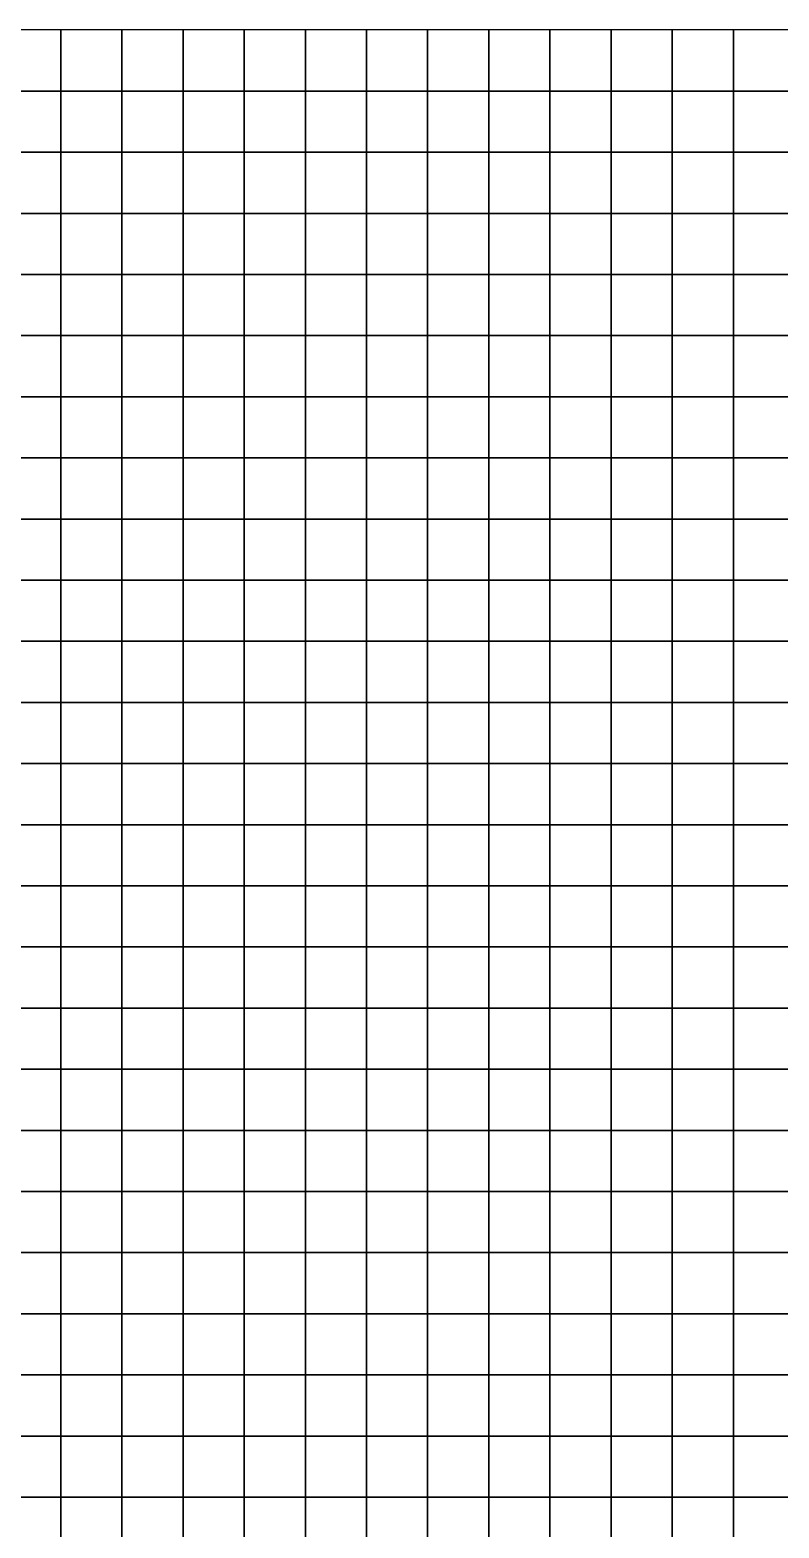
# Model space of a CAD drawing. Extents: x -32000 to 32000, y -32000 to 32000.
# Drawn here: x 16317 to 24158, y 16317 to 32000 of the extents above; entities that cross this region are included whole.
import ezdxf

# ---------------------------------------------------------------- set-up
doc = ezdxf.new("R2010")
doc.units = 0

msp = doc.modelspace()

# ---------------------------------------------------------------- linework, layer by layer
at = {"color": 1}
for points in [[(16000, 31359.9961, 329.2368), (16640, 31359.9961, 428.1559), (16640, 32000), (16000, 32000)], [(16640, 31359.9961, 428.1559), (17280, 31359.9961, 550.98), (17280, 32000), (16640, 32000)], [(17280, 31359.9961, 550.98), (17920, 31359.9961, 572.9099), (17920, 32000), (17280, 32000)], [(17920, 31359.9961, 572.9099), (18559.9961, 31359.9961, 537.6617), (18559.9961, 32000), (17920, 32000)], [(18559.9961, 31359.9961, 537.6617), (19199.9961, 31359.9961, 593.9008), (19199.9961, 32000), (18559.9961, 32000)], [(19199.9961, 31359.9961, 593.9008), (19840, 31359.9961, 754.4276), (19840, 32000), (19199.9961, 32000)], [(19840, 31359.9961, 754.4276), (20480, 31359.9961, 1032.9124), (20480, 32000), (19840, 32000)], [(20480, 31359.9961, 1032.9124), (21120, 31359.9961, 1198.2081), (21120, 32000), (20480, 32000)], [(21120, 31359.9961, 1198.2081), (21760, 31359.9961, 1195.7729), (21760, 32000), (21120, 32000)], [(21760, 31359.9961, 1195.7729), (22399.9961, 31359.9961, 1036.7102), (22399.9961, 32000), (21760, 32000)], [(22399.9961, 31359.9961, 1036.7102), (23039.9961, 31359.9961, 975.7667), (23039.9961, 32000), (22399.9961, 32000)], [(23039.9961, 31359.9961, 975.7667), (23680, 31359.9961, 960.5004), (23680, 32000), (23039.9961, 32000)], [(23680, 31359.9961, 960.5004), (24320, 31359.9961, 947.1204), (24320, 32000), (23680, 32000)], [(16000, 30719.9961, 295.33), (16640, 30719.9961, 327.359), (16640, 31359.9961, 428.1559), (16000, 31359.9961, 329.2368)], [(16640, 30719.9961, 327.359), (17280, 30719.9961, 347.8586), (17280, 31359.9961, 550.98), (16640, 31359.9961, 428.1559)], [(17280, 30719.9961, 347.8586), (17920, 30719.9961, 311.01), (17920, 31359.9961, 572.9099), (17280, 31359.9961, 550.98)], [(17920, 30719.9961, 311.01), (18559.9961, 30719.9961, 317.1806), (18559.9961, 31359.9961, 537.6617), (17920, 31359.9961, 572.9099)], [(18559.9961, 30719.9961, 317.1806), (19199.9961, 30719.9961, 370.9076), (19199.9961, 31359.9961, 593.9008), (18559.9961, 31359.9961, 537.6617)], [(19199.9961, 30719.9961, 370.9076), (19840, 30719.9961, 496.1371), (19840, 31359.9961, 754.4276), (19199.9961, 31359.9961, 593.9008)], [(19840, 30719.9961, 496.1371), (20480, 30719.9961, 656.6745), (20480, 31359.9961, 1032.9124), (19840, 31359.9961, 754.4276)], [(20480, 30719.9961, 656.6745), (21120, 30719.9961, 641.6082), (21120, 31359.9961, 1198.2081), (20480, 31359.9961, 1032.9124)], [(21120, 30719.9961, 641.6082), (21760, 30719.9961, 760.5674), (21760, 31359.9961, 1195.7729), (21120, 31359.9961, 1198.2081)], [(21760, 30719.9961, 760.5674), (22399.9961, 30719.9961, 907.0708), (22399.9961, 31359.9961, 1036.7102), (21760, 31359.9961, 1195.7729)], [(22399.9961, 30719.9961, 907.0708), (23039.9961, 30719.9961, 990.1343), (23039.9961, 31359.9961, 975.7667), (22399.9961, 31359.9961, 1036.7102)], [(23039.9961, 30719.9961, 990.1343), (23680, 30719.9961, 902.0387), (23680, 31359.9961, 960.5004), (23039.9961, 31359.9961, 975.7667)], [(23680, 30719.9961, 902.0387), (24320, 30719.9961, 789.699), (24320, 31359.9961, 947.1204), (23680, 31359.9961, 960.5004)], [(16000, 30079.9961, 298.53), (16640, 30079.9961, 299.8554), (16640, 30719.9961, 327.359), (16000, 30719.9961, 295.33)], [(16640, 30079.9961, 299.8554), (17280, 30079.9961, 303.0555), (17280, 30719.9961, 347.8586), (16640, 30719.9961, 327.359)], [(17280, 30079.9961, 303.0555), (17920, 30079.9961, 306.2555), (17920, 30719.9961, 311.01), (17280, 30719.9961, 347.8586)], [(17920, 30079.9961, 306.2555), (18559.9961, 30079.9961, 309.4555), (18559.9961, 30719.9961, 317.1806), (17920, 30719.9961, 311.01)], [(18559.9961, 30079.9961, 309.4555), (19199.9961, 30079.9961, 312.6555), (19199.9961, 30719.9961, 370.9076), (18559.9961, 30719.9961, 317.1806)], [(19199.9961, 30079.9961, 312.6555), (19840, 30079.9961, 331.1802), (19840, 30719.9961, 496.1371), (19199.9961, 30719.9961, 370.9076)], [(19840, 30079.9961, 331.1802), (20480, 30079.9961, 378.4145), (20480, 30719.9961, 656.6745), (19840, 30719.9961, 496.1371)], [(20480, 30079.9961, 378.4145), (21120, 30079.9961, 335.6907), (21120, 30719.9961, 641.6082), (20480, 30719.9961, 656.6745)], [(21120, 30079.9961, 335.6907), (21760, 30079.9961, 383.1532), (21760, 30719.9961, 760.5674), (21120, 30719.9961, 641.6082)], [(21760, 30079.9961, 383.1532), (22399.9961, 30079.9961, 653.6309), (22399.9961, 30719.9961, 907.0708), (21760, 30719.9961, 760.5674)], [(22399.9961, 30079.9961, 653.6309), (23039.9961, 30079.9961, 896.2266), (23039.9961, 30719.9961, 990.1343), (22399.9961, 30719.9961, 907.0708)], [(23039.9961, 30079.9961, 896.2266), (23680, 30079.9961, 829.106), (23680, 30719.9961, 902.0387), (23039.9961, 30719.9961, 990.1343)], [(23680, 30079.9961, 829.106), (24320, 30079.9961, 786.499), (24320, 30719.9961, 789.699), (23680, 30719.9961, 902.0387)], [(16000, 29440, 301.73), (16640, 29440, 303.0555), (16640, 30079.9961, 299.8554), (16000, 30079.9961, 298.53)], [(16640, 29440, 303.0555), (17280, 29440, 304.3809), (17280, 30079.9961, 303.0555), (16640, 30079.9961, 299.8554)], [(17280, 29440, 304.3809), (17920, 29440, 307.5809), (17920, 30079.9961, 306.2555), (17280, 30079.9961, 303.0555)], [(17920, 29440, 307.5809), (18559.9961, 29440, 310.7809), (18559.9961, 30079.9961, 309.4555), (17920, 30079.9961, 306.2555)], [(18559.9961, 29440, 310.7809), (19199.9961, 29440, 313.981), (19199.9961, 30079.9961, 312.6555), (18559.9961, 30079.9961, 309.4555)], [(19199.9961, 29440, 313.981), (19840, 29440, 317.181), (19840, 30079.9961, 331.1802), (19199.9961, 30079.9961, 312.6555)], [(19840, 29440, 317.181), (20480, 29440, 320.381), (20480, 30079.9961, 378.4145), (19840, 30079.9961, 331.1802)], [(20480, 29440, 320.381), (21120, 29440, 323.581), (21120, 30079.9961, 335.6907), (20480, 30079.9961, 378.4145)], [(21120, 29440, 323.581), (21760, 29440, 326.781), (21760, 30079.9961, 383.1532), (21120, 30079.9961, 335.6907)], [(21760, 29440, 326.781), (22399.9961, 29440, 406.6846), (22399.9961, 30079.9961, 653.6309), (21760, 30079.9961, 383.1532)], [(22399.9961, 29440, 406.6846), (23039.9961, 29440, 694.7035), (23039.9961, 30079.9961, 896.2266), (22399.9961, 30079.9961, 653.6309)], [(23039.9961, 29440, 694.7035), (23680, 29440, 781.9735), (23680, 30079.9961, 829.106), (23039.9961, 30079.9961, 896.2266)], [(23680, 29440, 781.9735), (24320, 29440, 798.9327), (24320, 30079.9961, 786.499), (23680, 30079.9961, 829.106)], [(16000, 28800, 304.93), (16640, 28800, 306.2555), (16640, 29440, 303.0555), (16000, 29440, 301.73)], [(16640, 28800, 306.2555), (17280, 28800, 307.5809), (17280, 29440, 304.3809), (16640, 29440, 303.0555)], [(17280, 28800, 307.5809), (17920, 28800, 308.9064), (17920, 29440, 307.5809), (17280, 29440, 304.3809)], [(17920, 28800, 308.9064), (18559.9961, 28800, 312.1064), (18559.9961, 29440, 310.7809), (17920, 29440, 307.5809)], [(18559.9961, 28800, 312.1064), (19199.9961, 28800, 315.3064), (19199.9961, 29440, 313.981), (18559.9961, 29440, 310.7809)], [(19199.9961, 28800, 315.3064), (19840, 28800, 318.5064), (19840, 29440, 317.181), (19199.9961, 29440, 313.981)], [(19840, 28800, 318.5064), (20480, 28800, 321.7065), (20480, 29440, 320.381), (19840, 29440, 317.181)], [(20480, 28800, 321.7065), (21120, 28800, 324.9064), (21120, 29440, 323.581), (20480, 29440, 320.381)], [(21120, 28800, 324.9064), (21760, 28800, 328.1065), (21760, 29440, 326.781), (21120, 29440, 323.581)], [(21760, 28800, 328.1065), (22399.9961, 28800, 331.3065), (22399.9961, 29440, 406.6846), (21760, 29440, 326.781)], [(22399.9961, 28800, 331.3065), (23039.9961, 28800, 454.46), (23039.9961, 29440, 694.7035), (22399.9961, 29440, 406.6846)], [(23039.9961, 28800, 454.46), (23680, 28800, 666.9849), (23680, 29440, 781.9735), (23039.9961, 29440, 694.7035)], [(23680, 28800, 666.9849), (24320, 28800, 906.2635), (24320, 29440, 798.9327), (23680, 29440, 781.9735)], [(16000, 28160, 308.13), (16640, 28160, 309.4555), (16640, 28800, 306.2555), (16000, 28800, 304.93)], [(16640, 28160, 309.4555), (17280, 28160, 310.7809), (17280, 28800, 307.5809), (16640, 28800, 306.2555)], [(17280, 28160, 310.7809), (17920, 28160, 312.1064), (17920, 28800, 308.9064), (17280, 28800, 307.5809)], [(17920, 28160, 312.1064), (18559.9961, 28160, 313.4319), (18559.9961, 28800, 312.1064), (17920, 28800, 308.9064)], [(18559.9961, 28160, 313.4319), (19199.9961, 28160, 316.6319), (19199.9961, 28800, 315.3064), (18559.9961, 28800, 312.1064)], [(19199.9961, 28160, 316.6319), (19840, 28160, 319.8319), (19840, 28800, 318.5064), (19199.9961, 28800, 315.3064)], [(19840, 28160, 319.8319), (20480, 28160, 323.0319), (20480, 28800, 321.7065), (19840, 28800, 318.5064)], [(20480, 28160, 323.0319), (21120, 28160, 326.2319), (21120, 28800, 324.9064), (20480, 28800, 321.7065)], [(21120, 28160, 326.2319), (21760, 28160, 329.4319), (21760, 28800, 328.1065), (21120, 28800, 324.9064)], [(21760, 28160, 329.4319), (22399.9961, 28160, 332.632), (22399.9961, 28800, 331.3065), (21760, 28800, 328.1065)], [(22399.9961, 28160, 332.632), (23039.9961, 28160, 335.8319), (23039.9961, 28800, 454.46), (22399.9961, 28800, 331.3065)], [(23039.9961, 28160, 335.8319), (23680, 28160, 460.3534), (23680, 28800, 666.9849), (23039.9961, 28800, 454.46)], [(23680, 28160, 460.3534), (24320, 28160, 804.7894), (24320, 28800, 906.2635), (23680, 28800, 666.9849)], [(16000, 27520, 311.33), (16640, 27520, 312.6555), (16640, 28160, 309.4555), (16000, 28160, 308.13)], [(16640, 27520, 312.6555), (17280, 27520, 313.981), (17280, 28160, 310.7809), (16640, 28160, 309.4555)], [(17280, 27520, 313.981), (17920, 27520, 315.3064), (17920, 28160, 312.1064), (17280, 28160, 310.7809)], [(17920, 27520, 315.3064), (18559.9961, 27520, 316.6319), (18559.9961, 28160, 313.4319), (17920, 28160, 312.1064)], [(18559.9961, 27520, 316.6319), (19199.9961, 27520, 317.9574), (19199.9961, 28160, 316.6319), (18559.9961, 28160, 313.4319)], [(19199.9961, 27520, 317.9574), (19840, 27520, 321.1573), (19840, 28160, 319.8319), (19199.9961, 28160, 316.6319)], [(19840, 27520, 321.1573), (20480, 27520, 324.3574), (20480, 28160, 323.0319), (19840, 28160, 319.8319)], [(20480, 27520, 324.3574), (21120, 27520, 327.5574), (21120, 28160, 326.2319), (20480, 28160, 323.0319)], [(21120, 27520, 327.5574), (21760, 27520, 330.7574), (21760, 28160, 329.4319), (21120, 28160, 326.2319)], [(21760, 27520, 330.7574), (22399.9961, 27520, 333.9574), (22399.9961, 28160, 332.632), (21760, 28160, 329.4319)], [(22399.9961, 27520, 333.9574), (23039.9961, 27520, 337.1574), (23039.9961, 28160, 335.8319), (22399.9961, 28160, 332.632)], [(23039.9961, 27520, 337.1574), (23680, 27520, 340.3575), (23680, 28160, 460.3534), (23039.9961, 28160, 335.8319)], [(23680, 27520, 340.3575), (24320, 27520, 511.4593), (24320, 28160, 804.7894), (23680, 28160, 460.3534)], [(16000, 26879.9961, 314.53), (16640, 26879.9961, 315.8555), (16640, 27520, 312.6555), (16000, 27520, 311.33)], [(16640, 26879.9961, 315.8555), (17280, 26879.9961, 317.181), (17280, 27520, 313.981), (16640, 27520, 312.6555)], [(17280, 26879.9961, 317.181), (17920, 26879.9961, 318.5064), (17920, 27520, 315.3064), (17280, 27520, 313.981)], [(17920, 26879.9961, 318.5064), (18559.9961, 26879.9961, 319.8319), (18559.9961, 27520, 316.6319), (17920, 27520, 315.3064)], [(18559.9961, 26879.9961, 319.8319), (19199.9961, 26879.9961, 321.1573), (19199.9961, 27520, 317.9574), (18559.9961, 27520, 316.6319)], [(19199.9961, 26879.9961, 321.1573), (19840, 26879.9961, 322.4828), (19840, 27520, 321.1573), (19199.9961, 27520, 317.9574)], [(19840, 26879.9961, 322.4828), (20480, 26879.9961, 325.6829), (20480, 27520, 324.3574), (19840, 27520, 321.1573)], [(20480, 26879.9961, 325.6829), (21120, 26879.9961, 328.8829), (21120, 27520, 327.5574), (20480, 27520, 324.3574)], [(21120, 26879.9961, 328.8829), (21760, 26879.9961, 332.0829), (21760, 27520, 330.7574), (21120, 27520, 327.5574)], [(21760, 26879.9961, 332.0829), (22399.9961, 26879.9961, 335.2829), (22399.9961, 27520, 333.9574), (21760, 27520, 330.7574)], [(22399.9961, 26879.9961, 335.2829), (23039.9961, 26879.9961, 338.4829), (23039.9961, 27520, 337.1574), (22399.9961, 27520, 333.9574)], [(23039.9961, 26879.9961, 338.4829), (23680, 26879.9961, 341.6829), (23680, 27520, 340.3575), (23039.9961, 27520, 337.1574)], [(23680, 26879.9961, 341.6829), (24320, 26879.9961, 416.7533), (24320, 27520, 511.4593), (23680, 27520, 340.3575)], [(16000, 26239.9961, 317.73), (16640, 26239.9961, 319.0555), (16640, 26879.9961, 315.8555), (16000, 26879.9961, 314.53)], [(16640, 26239.9961, 319.0555), (17280, 26239.9961, 320.381), (17280, 26879.9961, 317.181), (16640, 26879.9961, 315.8555)], [(17280, 26239.9961, 320.381), (17920, 26239.9961, 321.7065), (17920, 26879.9961, 318.5064), (17280, 26879.9961, 317.181)], [(17920, 26239.9961, 321.7065), (18559.9961, 26239.9961, 323.0319), (18559.9961, 26879.9961, 319.8319), (17920, 26879.9961, 318.5064)], [(18559.9961, 26239.9961, 323.0319), (19199.9961, 26239.9961, 324.3574), (19199.9961, 26879.9961, 321.1573), (18559.9961, 26879.9961, 319.8319)], [(19199.9961, 26239.9961, 324.3574), (19840, 26239.9961, 325.6829), (19840, 26879.9961, 322.4828), (19199.9961, 26879.9961, 321.1573)], [(19840, 26239.9961, 325.6829), (20480, 26239.9961, 327.0083), (20480, 26879.9961, 325.6829), (19840, 26879.9961, 322.4828)], [(20480, 26239.9961, 327.0083), (21120, 26239.9961, 330.2083), (21120, 26879.9961, 328.8829), (20480, 26879.9961, 325.6829)], [(21120, 26239.9961, 330.2083), (21760, 26239.9961, 333.4084), (21760, 26879.9961, 332.0829), (21120, 26879.9961, 328.8829)], [(21760, 26239.9961, 333.4084), (22399.9961, 26239.9961, 336.6084), (22399.9961, 26879.9961, 335.2829), (21760, 26879.9961, 332.0829)], [(22399.9961, 26239.9961, 336.6084), (23039.9961, 26239.9961, 339.8084), (23039.9961, 26879.9961, 338.4829), (22399.9961, 26879.9961, 335.2829)], [(23039.9961, 26239.9961, 339.8084), (23680, 26239.9961, 343.0084), (23680, 26879.9961, 341.6829), (23039.9961, 26879.9961, 338.4829)], [(23680, 26239.9961, 343.0084), (24320, 26239.9961, 455.4889), (24320, 26879.9961, 416.7533), (23680, 26879.9961, 341.6829)], [(16000, 25600, 320.9301), (16640, 25600, 322.2555), (16640, 26239.9961, 319.0555), (16000, 26239.9961, 317.73)], [(16640, 25600, 322.2555), (17280, 25600, 323.581), (17280, 26239.9961, 320.381), (16640, 26239.9961, 319.0555)], [(17280, 25600, 323.581), (17920, 25600, 324.9064), (17920, 26239.9961, 321.7065), (17280, 26239.9961, 320.381)], [(17920, 25600, 324.9064), (18559.9961, 25600, 326.2319), (18559.9961, 26239.9961, 323.0319), (17920, 26239.9961, 321.7065)], [(18559.9961, 25600, 326.2319), (19199.9961, 25600, 327.5574), (19199.9961, 26239.9961, 324.3574), (18559.9961, 26239.9961, 323.0319)], [(19199.9961, 25600, 327.5574), (19840, 25600, 328.8829), (19840, 26239.9961, 325.6829), (19199.9961, 26239.9961, 324.3574)], [(19840, 25600, 328.8829), (20480, 25600, 330.2083), (20480, 26239.9961, 327.0083), (19840, 26239.9961, 325.6829)], [(20480, 25600, 330.2083), (21120, 25600, 331.5338), (21120, 26239.9961, 330.2083), (20480, 26239.9961, 327.0083)], [(21120, 25600, 331.5338), (21760, 25600, 334.7338), (21760, 26239.9961, 333.4084), (21120, 26239.9961, 330.2083)], [(21760, 25600, 334.7338), (22399.9961, 25600, 337.9338), (22399.9961, 26239.9961, 336.6084), (21760, 26239.9961, 333.4084)], [(22399.9961, 25600, 337.9338), (23039.9961, 25600, 341.1338), (23039.9961, 26239.9961, 339.8084), (22399.9961, 26239.9961, 336.6084)], [(23039.9961, 25600, 341.1338), (23680, 25600, 344.3339), (23680, 26239.9961, 343.0084), (23039.9961, 26239.9961, 339.8084)], [(23680, 25600, 344.3339), (24320, 25600, 456.4932), (24320, 26239.9961, 455.4889), (23680, 26239.9961, 343.0084)], [(16000, 24960, 324.1301), (16640, 24960, 325.4555), (16640, 25600, 322.2555), (16000, 25600, 320.9301)], [(16640, 24960, 325.4555), (17280, 24960, 326.781), (17280, 25600, 323.581), (16640, 25600, 322.2555)], [(17280, 24960, 326.781), (17920, 24960, 328.1065), (17920, 25600, 324.9064), (17280, 25600, 323.581)], [(17920, 24960, 328.1065), (18559.9961, 24960, 329.4319), (18559.9961, 25600, 326.2319), (17920, 25600, 324.9064)], [(18559.9961, 24960, 329.4319), (19199.9961, 24960, 330.7574), (19199.9961, 25600, 327.5574), (18559.9961, 25600, 326.2319)], [(19199.9961, 24960, 330.7574), (19840, 24960, 332.0829), (19840, 25600, 328.8829), (19199.9961, 25600, 327.5574)], [(19840, 24960, 332.0829), (20480, 24960, 333.4084), (20480, 25600, 330.2083), (19840, 25600, 328.8829)], [(20480, 24960, 333.4084), (21120, 24960, 334.7338), (21120, 25600, 331.5338), (20480, 25600, 330.2083)], [(21120, 24960, 334.7338), (21760, 24960, 336.0593), (21760, 25600, 334.7338), (21120, 25600, 331.5338)], [(21760, 24960, 336.0593), (22399.9961, 24960, 339.2593), (22399.9961, 25600, 337.9338), (21760, 25600, 334.7338)], [(22399.9961, 24960, 339.2593), (23039.9961, 24960, 342.4593), (23039.9961, 25600, 341.1338), (22399.9961, 25600, 337.9338)], [(23039.9961, 24960, 342.4593), (23680, 24960, 384.9218), (23680, 25600, 344.3339), (23039.9961, 25600, 341.1338)], [(23680, 24960, 384.9218), (24320, 24960, 678.3012), (24320, 25600, 456.4932), (23680, 25600, 344.3339)], [(16000, 24320, 327.3301), (16640, 24320, 328.6555), (16640, 24960, 325.4555), (16000, 24960, 324.1301)], [(16640, 24320, 328.6555), (17280, 24320, 329.981), (17280, 24960, 326.781), (16640, 24960, 325.4555)], [(17280, 24320, 329.981), (17920, 24320, 331.3065), (17920, 24960, 328.1065), (17280, 24960, 326.781)], [(17920, 24320, 331.3065), (18559.9961, 24320, 332.632), (18559.9961, 24960, 329.4319), (17920, 24960, 328.1065)], [(18559.9961, 24320, 332.632), (19199.9961, 24320, 333.9574), (19199.9961, 24960, 330.7574), (18559.9961, 24960, 329.4319)], [(19199.9961, 24320, 333.9574), (19840, 24320, 335.2829), (19840, 24960, 332.0829), (19199.9961, 24960, 330.7574)], [(19840, 24320, 335.2829), (20480, 24320, 336.6084), (20480, 24960, 333.4084), (19840, 24960, 332.0829)], [(20480, 24320, 336.6084), (21120, 24320, 433.3531), (21120, 24960, 334.7338), (20480, 24960, 333.4084)], [(21120, 24320, 433.3531), (21760, 24320, 471.4525), (21760, 24960, 336.0593), (21120, 24960, 334.7338)], [(21760, 24320, 471.4525), (22399.9961, 24320, 507.3606), (22399.9961, 24960, 339.2593), (21760, 24960, 336.0593)], [(22399.9961, 24320, 507.3606), (23039.9961, 24320, 513.9529), (23039.9961, 24960, 342.4593), (22399.9961, 24960, 339.2593)], [(23039.9961, 24320, 513.9529), (23680, 24320, 598.2344), (23680, 24960, 384.9218), (23039.9961, 24960, 342.4593)], [(23680, 24320, 598.2344), (24320, 24320, 930.1666), (24320, 24960, 678.3012), (23680, 24960, 384.9218)], [(16000, 23680, 330.5301), (16640, 23680, 331.8556), (16640, 24320, 328.6555), (16000, 24320, 327.3301)], [(16640, 23680, 331.8556), (17280, 23680, 333.181), (17280, 24320, 329.981), (16640, 24320, 328.6555)], [(17280, 23680, 333.181), (17920, 23680, 334.5065), (17920, 24320, 331.3065), (17280, 24320, 329.981)], [(17920, 23680, 334.5065), (18559.9961, 23680, 335.8319), (18559.9961, 24320, 332.632), (17920, 24320, 331.3065)], [(18559.9961, 23680, 335.8319), (19199.9961, 23680, 337.1574), (19199.9961, 24320, 333.9574), (18559.9961, 24320, 332.632)], [(19199.9961, 23680, 337.1574), (19840, 23680, 338.4829), (19840, 24320, 335.2829), (19199.9961, 24320, 333.9574)], [(19840, 23680, 338.4829), (20480, 23680, 372.2024), (20480, 24320, 336.6084), (19840, 24320, 335.2829)], [(20480, 23680, 372.2024), (21120, 23680, 636.5836), (21120, 24320, 433.3531), (20480, 24320, 336.6084)], [(21120, 23680, 636.5836), (21760, 23680, 792.4085), (21760, 24320, 471.4525), (21120, 24320, 433.3531)], [(21760, 23680, 792.4085), (22399.9961, 23680, 988.0966), (22399.9961, 24320, 507.3606), (21760, 24320, 471.4525)], [(22399.9961, 23680, 988.0966), (23039.9961, 23680, 1017.5515), (23039.9961, 24320, 513.9529), (22399.9961, 24320, 507.3606)], [(23039.9961, 23680, 1017.5515), (23680, 23680, 887.3971), (23680, 24320, 598.2344), (23039.9961, 24320, 513.9529)], [(23680, 23680, 887.3971), (24320, 23680, 1058.3928), (24320, 24320, 930.1666), (23680, 24320, 598.2344)], [(16000, 23039.9961, 350.0923), (16640, 23039.9961, 335.0556), (16640, 23680, 331.8556), (16000, 23680, 330.5301)], [(16640, 23039.9961, 335.0556), (17280, 23039.9961, 336.381), (17280, 23680, 333.181), (16640, 23680, 331.8556)], [(17280, 23039.9961, 336.381), (17920, 23039.9961, 337.7065), (17920, 23680, 334.5065), (17280, 23680, 333.181)], [(17920, 23039.9961, 337.7065), (18559.9961, 23039.9961, 339.032), (18559.9961, 23680, 335.8319), (17920, 23680, 334.5065)], [(18559.9961, 23039.9961, 339.032), (19199.9961, 23039.9961, 340.3575), (19199.9961, 23680, 337.1574), (18559.9961, 23680, 335.8319)], [(19199.9961, 23039.9961, 340.3575), (19840, 23039.9961, 341.6829), (19840, 23680, 338.4829), (19199.9961, 23680, 337.1574)], [(19840, 23039.9961, 341.6829), (20480, 23039.9961, 499.4632), (20480, 23680, 372.2024), (19840, 23680, 338.4829)], [(20480, 23039.9961, 499.4632), (21120, 23039.9961, 881.3243), (21120, 23680, 636.5836), (20480, 23680, 372.2024)], [(21120, 23039.9961, 881.3243), (21760, 23039.9961, 1209.7504), (21760, 23680, 792.4085), (21120, 23680, 636.5836)], [(21760, 23039.9961, 1209.7504), (22399.9961, 23039.9961, 1571.9806), (22399.9961, 23680, 988.0966), (21760, 23680, 792.4085)], [(22399.9961, 23039.9961, 1571.9806), (23039.9961, 23039.9961, 1576.0229), (23039.9961, 23680, 1017.5515), (22399.9961, 23680, 988.0966)], [(23039.9961, 23039.9961, 1576.0229), (23680, 23039.9961, 1373.8007), (23680, 23680, 887.3971), (23039.9961, 23680, 1017.5515)], [(23680, 23039.9961, 1373.8007), (24320, 23039.9961, 1550.7418), (24320, 23680, 1058.3928), (23680, 23680, 887.3971)], [(16000, 22399.9961, 522.6373), (16640, 22399.9961, 577.9843), (16640, 23039.9961, 335.0556), (16000, 23039.9961, 350.0923)], [(16640, 22399.9961, 577.9843), (17280, 22399.9961, 439.7123), (17280, 23039.9961, 336.381), (16640, 23039.9961, 335.0556)], [(17280, 22399.9961, 439.7123), (17920, 22399.9961, 343.2063), (17920, 23039.9961, 337.7065), (17280, 23039.9961, 336.381)], [(17920, 22399.9961, 343.2063), (18559.9961, 22399.9961, 348.3661), (18559.9961, 23039.9961, 339.032), (17920, 23039.9961, 337.7065)], [(18559.9961, 22399.9961, 348.3661), (19199.9961, 22399.9961, 398.7862), (19199.9961, 23039.9961, 340.3575), (18559.9961, 23039.9961, 339.032)], [(19199.9961, 22399.9961, 398.7862), (19840, 22399.9961, 559.2001), (19840, 23039.9961, 341.6829), (19199.9961, 23039.9961, 340.3575)], [(19840, 22399.9961, 559.2001), (20480, 22399.9961, 802.2469), (20480, 23039.9961, 499.4632), (19840, 23039.9961, 341.6829)], [(20480, 22399.9961, 802.2469), (21120, 22399.9961, 1209.6793), (21120, 23039.9961, 881.3243), (20480, 23039.9961, 499.4632)], [(21120, 22399.9961, 1209.6793), (21760, 22399.9961, 1660.5537), (21760, 23039.9961, 1209.7504), (21120, 23039.9961, 881.3243)], [(21760, 22399.9961, 1660.5537), (22399.9961, 22399.9961, 2060.8977), (22399.9961, 23039.9961, 1571.9806), (21760, 23039.9961, 1209.7504)], [(22399.9961, 22399.9961, 2060.8977), (23039.9961, 22399.9961, 2154.5691), (23039.9961, 23039.9961, 1576.0229), (22399.9961, 23039.9961, 1571.9806)], [(23039.9961, 22399.9961, 2154.5691), (23680, 22399.9961, 2077.9414), (23680, 23039.9961, 1373.8007), (23039.9961, 23039.9961, 1576.0229)], [(23680, 22399.9961, 2077.9414), (24320, 22399.9961, 2298.4736), (24320, 23039.9961, 1550.7418), (23680, 23039.9961, 1373.8007)], [(16000, 21760, 713.2118), (16640, 21760, 963.5278), (16640, 22399.9961, 577.9843), (16000, 22399.9961, 522.6373)], [(16640, 21760, 963.5278), (17280, 21760, 798.023), (17280, 22399.9961, 439.7123), (16640, 22399.9961, 577.9843)], [(17280, 21760, 798.023), (17920, 21760, 545.67), (17920, 22399.9961, 343.2063), (17280, 22399.9961, 439.7123)], [(17920, 21760, 545.67), (18559.9961, 21760, 458.0788), (18559.9961, 22399.9961, 348.3661), (17920, 22399.9961, 343.2063)], [(18559.9961, 21760, 458.0788), (19199.9961, 21760, 510.3477), (19199.9961, 22399.9961, 398.7862), (18559.9961, 22399.9961, 348.3661)], [(19199.9961, 21760, 510.3477), (19840, 21760, 803.6336), (19840, 22399.9961, 559.2001), (19199.9961, 22399.9961, 398.7862)], [(19840, 21760, 803.6336), (20480, 21760, 1137.4718), (20480, 22399.9961, 802.2469), (19840, 22399.9961, 559.2001)], [(20480, 21760, 1137.4718), (21120, 21760, 1454.5621), (21120, 22399.9961, 1209.6793), (20480, 22399.9961, 802.2469)], [(21120, 21760, 1454.5621), (21760, 21760, 1880.0125), (21760, 22399.9961, 1660.5537), (21120, 22399.9961, 1209.6793)], [(21760, 21760, 1880.0125), (22399.9961, 21760, 2310.2178), (22399.9961, 22399.9961, 2060.8977), (21760, 22399.9961, 1660.5537)], [(22399.9961, 21760, 2310.2178), (23039.9961, 21760, 2462.6519), (23039.9961, 22399.9961, 2154.5691), (22399.9961, 22399.9961, 2060.8977)], [(23039.9961, 21760, 2462.6519), (23680, 21760, 2424.0486), (23680, 22399.9961, 2077.9414), (23039.9961, 22399.9961, 2154.5691)], [(23680, 21760, 2424.0486), (24320, 21760, 2624.0942), (24320, 22399.9961, 2298.4736), (23680, 22399.9961, 2077.9414)], [(16000, 21120, 1247.4584), (16640, 21120, 1390.0309), (16640, 21760, 963.5278), (16000, 21760, 713.2118)], [(16640, 21120, 1390.0309), (17280, 21120, 1367.6528), (17280, 21760, 798.023), (16640, 21760, 963.5278)], [(17280, 21120, 1367.6528), (17920, 21120, 1023.4009), (17920, 21760, 545.67), (17280, 21760, 798.023)], [(17920, 21120, 1023.4009), (18559.9961, 21120, 796.6196), (18559.9961, 21760, 458.0788), (17920, 21760, 545.67)], [(18559.9961, 21120, 796.6196), (19199.9961, 21120, 909.0605), (19199.9961, 21760, 510.3477), (18559.9961, 21760, 458.0788)], [(19199.9961, 21120, 909.0605), (19840, 21120, 1129.6045), (19840, 21760, 803.6336), (19199.9961, 21760, 510.3477)], [(19840, 21120, 1129.6045), (20480, 21120, 1594.1713), (20480, 21760, 1137.4718), (19840, 21760, 803.6336)], [(20480, 21120, 1594.1713), (21120, 21120, 1843.4353), (21120, 21760, 1454.5621), (20480, 21760, 1137.4718)], [(21120, 21120, 1843.4353), (21760, 21120, 1968.7289), (21760, 21760, 1880.0125), (21120, 21760, 1454.5621)], [(21760, 21120, 1968.7289), (22399.9961, 21120, 2164.6392), (22399.9961, 21760, 2310.2178), (21760, 21760, 1880.0125)], [(22399.9961, 21120, 2164.6392), (23039.9961, 21120, 2295.938), (23039.9961, 21760, 2462.6519), (22399.9961, 21760, 2310.2178)], [(23039.9961, 21120, 2295.938), (23680, 21120, 2362.6433), (23680, 21760, 2424.0486), (23039.9961, 21760, 2462.6519)], [(23680, 21120, 2362.6433), (24320, 21120, 2519.6431), (24320, 21760, 2624.0942), (23680, 21760, 2424.0486)], [(16000, 20480, 2089.9578), (16640, 20480, 1996.2969), (16640, 21120, 1390.0309), (16000, 21120, 1247.4584)], [(16640, 20480, 1996.2969), (17280, 20480, 1978.2582), (17280, 21120, 1367.6528), (16640, 21120, 1390.0309)], [(17280, 20480, 1978.2582), (17920, 20480, 1793.8265), (17920, 21120, 1023.4009), (17280, 21120, 1367.6528)], [(17920, 20480, 1793.8265), (18559.9961, 20480, 1610.3092), (18559.9961, 21120, 796.6196), (17920, 21120, 1023.4009)], [(18559.9961, 20480, 1610.3092), (19199.9961, 20480, 1750.6533), (19199.9961, 21120, 909.0605), (18559.9961, 21120, 796.6196)], [(19199.9961, 20480, 1750.6533), (19840, 20480, 1871.2195), (19840, 21120, 1129.6045), (19199.9961, 21120, 909.0605)], [(19840, 20480, 1871.2195), (20480, 20480, 2077.2), (20480, 21120, 1594.1713), (19840, 21120, 1129.6045)], [(20480, 20480, 2077.2), (21120, 20480, 2018.251), (21120, 21120, 1843.4353), (20480, 21120, 1594.1713)], [(21120, 20480, 2018.251), (21760, 20480, 1936.1002), (21760, 21120, 1968.7289), (21120, 21120, 1843.4353)], [(21760, 20480, 1936.1002), (22399.9961, 20480, 1988.9537), (22399.9961, 21120, 2164.6392), (21760, 21120, 1968.7289)], [(22399.9961, 20480, 1988.9537), (23039.9961, 20480, 2127.8428), (23039.9961, 21120, 2295.938), (22399.9961, 21120, 2164.6392)], [(23039.9961, 20480, 2127.8428), (23680, 20480, 2319.7847), (23680, 21120, 2362.6433), (23039.9961, 21120, 2295.938)], [(23680, 20480, 2319.7847), (24320, 20480, 2540.9292), (24320, 21120, 2519.6431), (23680, 21120, 2362.6433)], [(16000, 19840, 2881.4919), (16640, 19840, 2792.3953), (16640, 20480, 1996.2969), (16000, 20480, 2089.9578)], [(16640, 19840, 2792.3953), (17280, 19840, 2715.198), (17280, 20480, 1978.2582), (16640, 20480, 1996.2969)], [(17280, 19840, 2715.198), (17920, 19840, 2652.2803), (17920, 20480, 1793.8265), (17280, 20480, 1978.2582)], [(17920, 19840, 2652.2803), (18559.9961, 19840, 2525.9771), (18559.9961, 20480, 1610.3092), (17920, 20480, 1793.8265)], [(18559.9961, 19840, 2525.9771), (19199.9961, 19840, 2417.0784), (19199.9961, 20480, 1750.6533), (18559.9961, 20480, 1610.3092)], [(19199.9961, 19840, 2417.0784), (19840, 19840, 2251.811), (19840, 20480, 1871.2195), (19199.9961, 20480, 1750.6533)], [(19840, 19840, 2251.811), (20480, 19840, 2219.5103), (20480, 20480, 2077.2), (19840, 20480, 1871.2195)], [(20480, 19840, 2219.5103), (21120, 19840, 2102.8521), (21120, 20480, 2018.251), (20480, 20480, 2077.2)], [(21120, 19840, 2102.8521), (21760, 19840, 1986.2875), (21760, 20480, 1936.1002), (21120, 20480, 2018.251)], [(21760, 19840, 1986.2875), (22399.9961, 19840, 2026.712), (22399.9961, 20480, 1988.9537), (21760, 20480, 1936.1002)], [(22399.9961, 19840, 2026.712), (23039.9961, 19840, 2154.5879), (23039.9961, 20480, 2127.8428), (22399.9961, 20480, 1988.9537)], [(23039.9961, 19840, 2154.5879), (23680, 19840, 2316.3584), (23680, 20480, 2319.7847), (23039.9961, 20480, 2127.8428)], [(23680, 19840, 2316.3584), (24320, 19840, 2638.707), (24320, 20480, 2540.9292), (23680, 20480, 2319.7847)], [(16000, 19199.9961, 3396.2979), (16640, 19199.9961, 3423.4463), (16640, 19840, 2792.3953), (16000, 19840, 2881.4919)], [(16640, 19199.9961, 3423.4463), (17280, 19199.9961, 3251.4497), (17280, 19840, 2715.198), (16640, 19840, 2792.3953)], [(17280, 19199.9961, 3251.4497), (17920, 19199.9961, 3099.2544), (17920, 19840, 2652.2803), (17280, 19840, 2715.198)], [(17920, 19199.9961, 3099.2544), (18559.9961, 19199.9961, 2966.2349), (18559.9961, 19840, 2525.9771), (17920, 19840, 2652.2803)], [(18559.9961, 19199.9961, 2966.2349), (19199.9961, 19199.9961, 2698.4917), (19199.9961, 19840, 2417.0784), (18559.9961, 19840, 2525.9771)], [(19199.9961, 19199.9961, 2698.4917), (19840, 19199.9961, 2346.1133), (19840, 19840, 2251.811), (19199.9961, 19840, 2417.0784)], [(19840, 19199.9961, 2346.1133), (20480, 19199.9961, 2307.3694), (20480, 19840, 2219.5103), (19840, 19840, 2251.811)], [(20480, 19199.9961, 2307.3694), (21120, 19199.9961, 2312.8918), (21120, 19840, 2102.8521), (20480, 19840, 2219.5103)], [(21120, 19199.9961, 2312.8918), (21760, 19199.9961, 2209.1914), (21760, 19840, 1986.2875), (21120, 19840, 2102.8521)], [(21760, 19199.9961, 2209.1914), (22399.9961, 19199.9961, 2197.7668), (22399.9961, 19840, 2026.712), (21760, 19840, 1986.2875)], [(22399.9961, 19199.9961, 2197.7668), (23039.9961, 19199.9961, 2426.0432), (23039.9961, 19840, 2154.5879), (22399.9961, 19840, 2026.712)], [(23039.9961, 19199.9961, 2426.0432), (23680, 19199.9961, 2617.2756), (23680, 19840, 2316.3584), (23039.9961, 19840, 2154.5879)], [(23680, 19199.9961, 2617.2756), (24320, 19199.9961, 2837.6938), (24320, 19840, 2638.707), (23680, 19840, 2316.3584)], [(16000, 18559.9961, 3130.6768), (16640, 18559.9961, 3126.3203), (16640, 19199.9961, 3423.4463), (16000, 19199.9961, 3396.2979)], [(16640, 18559.9961, 3126.3203), (17280, 18559.9961, 3043.3865), (17280, 19199.9961, 3251.4497), (16640, 19199.9961, 3423.4463)], [(17280, 18559.9961, 3043.3865), (17920, 18559.9961, 2993.3032), (17920, 19199.9961, 3099.2544), (17280, 19199.9961, 3251.4497)], [(17920, 18559.9961, 2993.3032), (18559.9961, 18559.9961, 2924.6604), (18559.9961, 19199.9961, 2966.2349), (17920, 19199.9961, 3099.2544)], [(18559.9961, 18559.9961, 2924.6604), (19199.9961, 18559.9961, 2849.8362), (19199.9961, 19199.9961, 2698.4917), (18559.9961, 19199.9961, 2966.2349)], [(19199.9961, 18559.9961, 2849.8362), (19840, 18559.9961, 2626.2097), (19840, 19199.9961, 2346.1133), (19199.9961, 19199.9961, 2698.4917)], [(19840, 18559.9961, 2626.2097), (20480, 18559.9961, 2580.4343), (20480, 19199.9961, 2307.3694), (19840, 19199.9961, 2346.1133)], [(20480, 18559.9961, 2580.4343), (21120, 18559.9961, 2596.5544), (21120, 19199.9961, 2312.8918), (20480, 19199.9961, 2307.3694)], [(21120, 18559.9961, 2596.5544), (21760, 18559.9961, 2605.3418), (21760, 19199.9961, 2209.1914), (21120, 19199.9961, 2312.8918)], [(21760, 18559.9961, 2605.3418), (22399.9961, 18559.9961, 2667.7969), (22399.9961, 19199.9961, 2197.7668), (21760, 19199.9961, 2209.1914)], [(22399.9961, 18559.9961, 2667.7969), (23039.9961, 18559.9961, 2951.825), (23039.9961, 19199.9961, 2426.0432), (22399.9961, 19199.9961, 2197.7668)], [(23039.9961, 18559.9961, 2951.825), (23680, 18559.9961, 3091.3831), (23680, 19199.9961, 2617.2756), (23039.9961, 19199.9961, 2426.0432)], [(23680, 18559.9961, 3091.3831), (24320, 18559.9961, 3086.4668), (24320, 19199.9961, 2837.6938), (23680, 19199.9961, 2617.2756)], [(16000, 17920, 2569.3931), (16640, 17920, 2543.282), (16640, 18559.9961, 3126.3203), (16000, 18559.9961, 3130.6768)], [(16640, 17920, 2543.282), (17280, 17920, 2613.0588), (17280, 18559.9961, 3043.3865), (16640, 18559.9961, 3126.3203)], [(17280, 17920, 2613.0588), (17920, 17920, 2608.1189), (17920, 18559.9961, 2993.3032), (17280, 18559.9961, 3043.3865)], [(17920, 17920, 2608.1189), (18559.9961, 17920, 2576.855), (18559.9961, 18559.9961, 2924.6604), (17920, 18559.9961, 2993.3032)], [(18559.9961, 17920, 2576.855), (19199.9961, 17920, 2711.3696), (19199.9961, 18559.9961, 2849.8362), (18559.9961, 18559.9961, 2924.6604)], [(19199.9961, 17920, 2711.3696), (19840, 17920, 2712.7253), (19840, 18559.9961, 2626.2097), (19199.9961, 18559.9961, 2849.8362)], [(19840, 17920, 2712.7253), (20480, 17920, 2709.1282), (20480, 18559.9961, 2580.4343), (19840, 18559.9961, 2626.2097)], [(20480, 17920, 2709.1282), (21120, 17920, 2876.478), (21120, 18559.9961, 2596.5544), (20480, 18559.9961, 2580.4343)], [(21120, 17920, 2876.478), (21760, 17920, 3101.5234), (21760, 18559.9961, 2605.3418), (21120, 18559.9961, 2596.5544)], [(21760, 17920, 3101.5234), (22399.9961, 17920, 3182.9907), (22399.9961, 18559.9961, 2667.7969), (21760, 18559.9961, 2605.3418)], [(22399.9961, 17920, 3182.9907), (23039.9961, 17920, 3221.3062), (23039.9961, 18559.9961, 2951.825), (22399.9961, 18559.9961, 2667.7969)], [(23039.9961, 17920, 3221.3062), (23680, 17920, 3169.7637), (23680, 18559.9961, 3091.3831), (23039.9961, 18559.9961, 2951.825)], [(23680, 17920, 3169.7637), (24320, 17920, 3120.4473), (24320, 18559.9961, 3086.4668), (23680, 18559.9961, 3091.3831)], [(16000, 17280, 2378.446), (16640, 17280, 2381.646), (16640, 17920, 2543.282), (16000, 17920, 2569.3931)], [(16640, 17280, 2381.646), (17280, 17280, 2415.3909), (17280, 17920, 2613.0588), (16640, 17920, 2543.282)], [(17280, 17280, 2415.3909), (17920, 17280, 2388.0459), (17920, 17920, 2608.1189), (17280, 17920, 2613.0588)], [(17920, 17280, 2388.0459), (18559.9961, 17280, 2391.2458), (18559.9961, 17920, 2576.855), (17920, 17920, 2608.1189)], [(18559.9961, 17280, 2391.2458), (19199.9961, 17280, 2455.3477), (19199.9961, 17920, 2711.3696), (18559.9961, 17920, 2576.855)], [(19199.9961, 17280, 2455.3477), (19840, 17280, 2535.5742), (19840, 17920, 2712.7253), (19199.9961, 17920, 2711.3696)], [(19840, 17280, 2535.5742), (20480, 17280, 2648.3696), (20480, 17920, 2709.1282), (19840, 17920, 2712.7253)], [(20480, 17280, 2648.3696), (21120, 17280, 2897.5552), (21120, 17920, 2876.478), (20480, 17920, 2709.1282)], [(21120, 17280, 2897.5552), (21760, 17280, 3112.9128), (21760, 17920, 3101.5234), (21120, 17920, 2876.478)], [(21760, 17280, 3112.9128), (22399.9961, 17280, 3184.2351), (22399.9961, 17920, 3182.9907), (21760, 17920, 3101.5234)], [(22399.9961, 17280, 3184.2351), (23039.9961, 17280, 3178.8625), (23039.9961, 17920, 3221.3062), (22399.9961, 17920, 3182.9907)], [(23039.9961, 17280, 3178.8625), (23680, 17280, 3145.2458), (23680, 17920, 3169.7637), (23039.9961, 17920, 3221.3062)], [(23680, 17280, 3145.2458), (24320, 17280, 3166.0667), (24320, 17920, 3120.4473), (23680, 17920, 3169.7637)], [(16000, 16640, 2377.1206), (16640, 16640, 2380.3206), (16640, 17280, 2381.646), (16000, 17280, 2378.446)], [(16640, 16640, 2380.3206), (17280, 16640, 2383.5205), (17280, 17280, 2415.3909), (16640, 17280, 2381.646)], [(17280, 16640, 2383.5205), (17920, 16640, 2386.7205), (17920, 17280, 2388.0459), (17280, 17280, 2415.3909)], [(17920, 16640, 2386.7205), (18559.9961, 16640, 2389.9204), (18559.9961, 17280, 2391.2458), (17920, 17280, 2388.0459)], [(18559.9961, 16640, 2389.9204), (19199.9961, 16640, 2393.1204), (19199.9961, 17280, 2455.3477), (18559.9961, 17280, 2391.2458)], [(19199.9961, 16640, 2393.1204), (19840, 16640, 2420.9236), (19840, 17280, 2535.5742), (19199.9961, 17280, 2455.3477)], [(19840, 16640, 2420.9236), (20480, 16640, 2476.6631), (20480, 17280, 2648.3696), (19840, 17280, 2535.5742)], [(20480, 16640, 2476.6631), (21120, 16640, 2545.2666), (21120, 17280, 2897.5552), (20480, 17280, 2648.3696)], [(21120, 16640, 2545.2666), (21760, 16640, 2613.1587), (21760, 17280, 3112.9128), (21120, 17280, 2897.5552)], [(21760, 16640, 2613.1587), (22399.9961, 16640, 2750.4939), (22399.9961, 17280, 3184.2351), (21760, 17280, 3112.9128)], [(22399.9961, 16640, 2750.4939), (23039.9961, 16640, 3021.8179), (23039.9961, 17280, 3178.8625), (22399.9961, 17280, 3184.2351)], [(23039.9961, 16640, 3021.8179), (23680, 16640, 3250.2461), (23680, 17280, 3145.2458), (23039.9961, 17280, 3178.8625)], [(23680, 16640, 3250.2461), (24320, 16640, 3301.6875), (24320, 17280, 3166.0667), (23680, 17280, 3145.2458)], [(16000, 16000, 2378.446), (16640, 16000, 2381.646), (16640, 16640, 2380.3206), (16000, 16640, 2377.1206)], [(16640, 16000, 2381.646), (17280, 16000, 2384.8459), (17280, 16640, 2383.5205), (16640, 16640, 2380.3206)], [(17280, 16000, 2384.8459), (17920, 16000, 2388.0459), (17920, 16640, 2386.7205), (17280, 16640, 2383.5205)], [(17920, 16000, 2388.0459), (18559.9961, 16000, 2391.2458), (18559.9961, 16640, 2389.9204), (17920, 16640, 2386.7205)], [(18559.9961, 16000, 2391.2458), (19199.9961, 16000, 2394.4458), (19199.9961, 16640, 2393.1204), (18559.9961, 16640, 2389.9204)], [(19199.9961, 16000, 2394.4458), (19840, 16000, 2397.6458), (19840, 16640, 2420.9236), (19199.9961, 16640, 2393.1204)], [(19840, 16000, 2397.6458), (20480, 16000, 2400.8457), (20480, 16640, 2476.6631), (19840, 16640, 2420.9236)], [(20480, 16000, 2400.8457), (21120, 16000, 2404.0457), (21120, 16640, 2545.2666), (20480, 16640, 2476.6631)], [(21120, 16000, 2404.0457), (21760, 16000, 2407.2456), (21760, 16640, 2613.1587), (21120, 16640, 2545.2666)], [(21760, 16000, 2407.2456), (22399.9961, 16000, 2434.5859), (22399.9961, 16640, 2750.4939), (21760, 16640, 2613.1587)], [(22399.9961, 16000, 2434.5859), (23039.9961, 16000, 2687.6782), (23039.9961, 16640, 3021.8179), (22399.9961, 16640, 2750.4939)], [(23039.9961, 16000, 2687.6782), (23680, 16000, 3068.4719), (23680, 16640, 3250.2461), (23039.9961, 16640, 3021.8179)], [(23680, 16000, 3068.4719), (24320, 16000, 3304.8416), (24320, 16640, 3301.6875), (23680, 16640, 3250.2461)]]:
    msp.add_3dface(points, dxfattribs=at)

doc.saveas('drawing.dxf')
